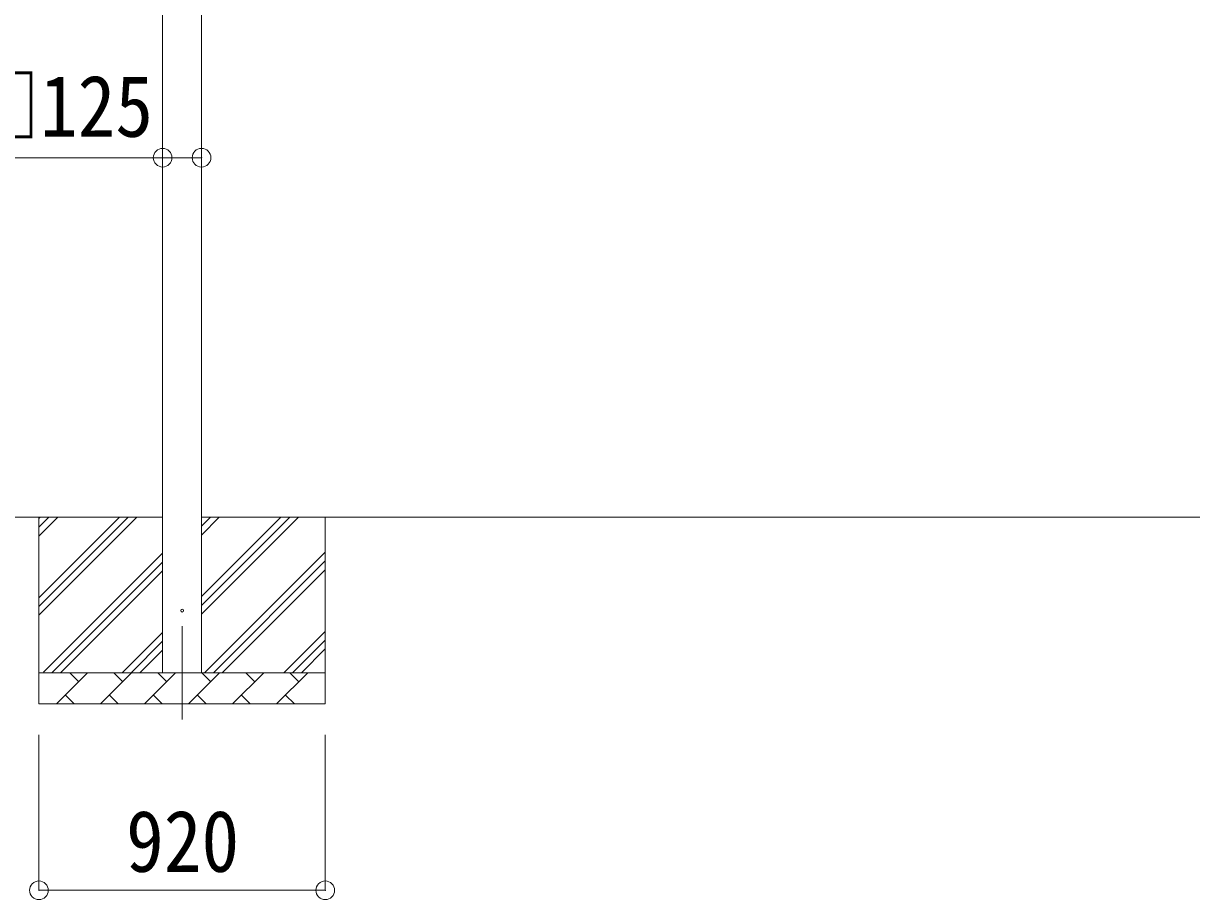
# Model space of a CAD drawing. Units: millimetres at full size, sheet at 1:60; details may follow other scales. Extents: x -16864 to 16864, y -11640 to 11640.
# Drawn here: x -11416 to -7663, y -8490 to -5674 of the extents above; entities that cross this region are included whole.
import ezdxf
from ezdxf.enums import TextEntityAlignment as Align

# ---------------------------------------------------------------- set-up
doc = ezdxf.new("R2010")
doc.units = ezdxf.units.MM
doc.header["$LTSCALE"] = 60
doc.header["$PDMODE"] = 32
doc.header["$PDSIZE"] = 60
doc.linetypes.add('CHAIN1', pattern=[8, 5, -1, 1, -1])
for name, color, linetype, lineweight in [('0-1_Defpoints', 7, 'CHAIN1', 9), ('0-2_TEXT1', 4, 'Continuous', 9), ('0-3_SHAPE', 7, 'Continuous', 9), ('0-8_TABLE1', 6, 'Continuous', 9)]:
    doc.layers.add(name, color=color, linetype=linetype, lineweight=lineweight)
doc.styles.add('ＭＳ ゴシック', font='')
doc.styles.get('ＭＳ ゴシック').set_extended_font_data('MS Gothic')

msp = doc.modelspace()

# ---------------------------------------------------------------- linework, layer by layer
at = {"layer": '0-1_Defpoints'}
msp.add_line((-10906.48, -7611.46), (-10906.48, -7960.46), dxfattribs=at)
at = {"layer": '0-2_TEXT1'}
for p, q in [((-10968.98, -7761.46), (-10968.98, -4261.46)), ((-10843.98, -4261.46), (-10843.98, -7761.46))]:
    msp.add_line(p, q, dxfattribs=at)
msp.add_circle((-10906.48, -7561.46), 4.5, dxfattribs=at)
at = {"layer": '0-3_SHAPE'}
for p, q in [((-10968.98, -7261.46), (-12605.18, -7261.46)), ((-11366.48, -7261.46), (-11366.48, -7861.46)), ((-11366.48, -7293.66), (-11334.28, -7261.46)), ((-11366.48, -7519.94), (-11108, -7261.46)), ((-11366.48, -7548.22), (-11079.72, -7261.46)), ((-11366.48, -7576.51), (-11051.43, -7261.46)), ((-11366.48, -7321.95), (-11305.99, -7261.46)), ((-11366.48, -7265.38), (-11362.56, -7261.46)), ((-5095.98, -7261.46), (-10843.98, -7261.46)), ((-10843.98, -7290.28), (-10815.16, -7261.46)), ((-10843.98, -7318.57), (-10786.87, -7261.46)), ((-10843.98, -7573.12), (-10532.32, -7261.46)), ((-10843.98, -7516.55), (-10588.88, -7261.46)), ((-10843.98, -7544.84), (-10560.6, -7261.46)), ((-10446.48, -7261.46), (-10446.48, -7861.46)), ((-11351.48, -7759.5), (-10968.98, -7377)), ((-10834.33, -7761.46), (-10446.48, -7373.61)), ((-11325.16, -7761.46), (-10968.98, -7405.28)), ((-10806.04, -7761.46), (-10446.48, -7401.9)), ((-10777.76, -7761.46), (-10446.48, -7430.18)), ((-11296.87, -7761.46), (-10968.98, -7433.57)), ((-11098.88, -7761.46), (-10968.98, -7631.55)), ((-10579.77, -7761.46), (-10446.48, -7628.17)), ((-10551.48, -7761.46), (-10446.48, -7656.46)), ((-11070.6, -7761.46), (-10968.98, -7659.84)), ((-11042.32, -7761.46), (-10968.98, -7688.12)), ((-10523.2, -7761.46), (-10446.48, -7684.74)), ((-11366.48, -7761.46), (-10446.48, -7761.46)), ((-11310.04, -7861.46), (-11210.04, -7761.46)), ((-11238.59, -7790.01), (-11267.14, -7761.46)), ((-11168.62, -7861.46), (-11068.62, -7761.46)), ((-11097.17, -7790.01), (-11125.72, -7761.46)), ((-11027.19, -7861.46), (-10927.19, -7761.46)), ((-10955.75, -7790.01), (-10984.3, -7761.46)), ((-10885.77, -7861.46), (-10785.77, -7761.46)), ((-10814.33, -7790.01), (-10842.88, -7761.46)), ((-10744.35, -7861.46), (-10644.35, -7761.46)), ((-10672.9, -7790.01), (-10701.46, -7761.46)), ((-10602.93, -7861.46), (-10502.93, -7761.46)), ((-10531.48, -7790.01), (-10560.04, -7761.46)), ((-11281.48, -7832.9), (-11252.93, -7861.46)), ((-11140.06, -7832.9), (-11111.51, -7861.46)), ((-10998.64, -7832.9), (-10970.09, -7861.46)), ((-10857.22, -7832.9), (-10828.67, -7861.46)), ((-10715.8, -7832.9), (-10687.24, -7861.46)), ((-10574.38, -7832.9), (-10545.82, -7861.46)), ((-10446.48, -7861.46), (-11366.48, -7861.46))]:
    msp.add_line(p, q, dxfattribs=at)
at = {"layer": '0-8_TABLE1'}
for p, q in [((-11366.48, -8460.46), (-11366.48, -7960.46)), ((-10446.48, -8460.46), (-10446.48, -7960.46)), ((-11366.48, -8460.46), (-10446.48, -8460.46))]:
    msp.add_line(p, q, dxfattribs=at)
msp.add_lwpolyline([(-10843.98, -6105.78), (-10968.98, -6105.78), (-11593.56, -6105.78)], dxfattribs=at)
for p in [(-10968.98, -6105.78), (-10843.98, -6105.78), (-11366.48, -8460.46), (-10446.48, -8460.46)]:
    msp.add_point(p, dxfattribs=at)

# ---------------------------------------------------------------- texts
at = {"layer": '0-8_TABLE1', "color": 7, "style": 'ＭＳ ゴシック', "width": 0.9}
for s, p in [('□125', (-11606.16, -6097.92)), ('920', (-11086.48, -8460.46))]:
    msp.add_text(s, height=197.9, dxfattribs=at).set_placement(p, align=Align.BOTTOM_LEFT)

doc.saveas('drawing.dxf')
